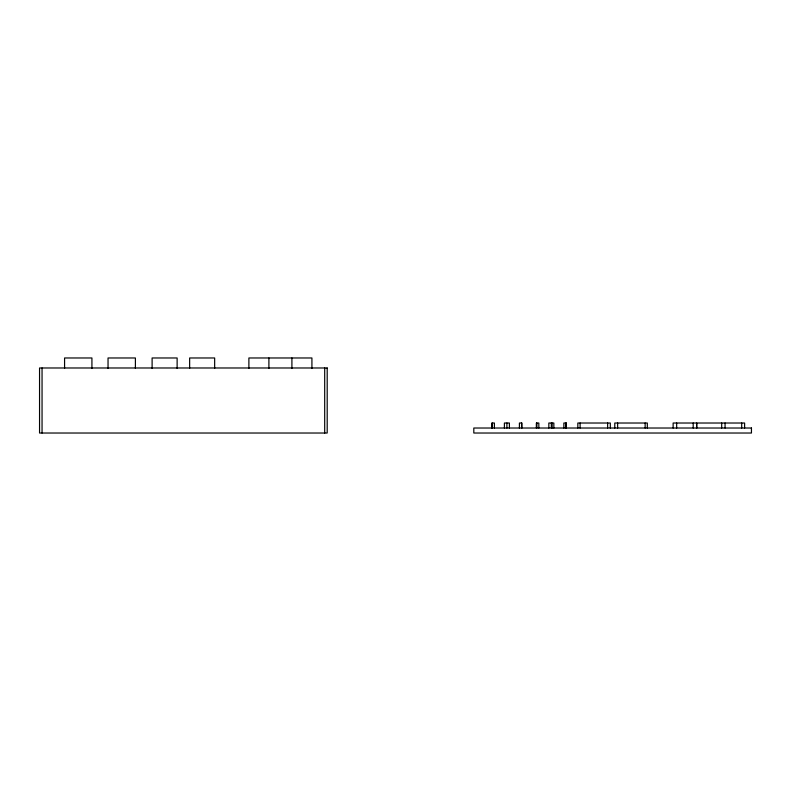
<?xml version="1.0" encoding="UTF-8"?>
<svg xmlns="http://www.w3.org/2000/svg" width="791" height="791" viewBox="0 0 791 791"><rect width="100%" height="100%" fill="white"/><g stroke="black" fill="none" stroke-linecap="round" stroke-linejoin="round"><path stroke-width="1.19" d="M566.247 423.017L563.854 423.017L563.854 428.02M744.608 428.02L744.608 423.017L673.131 423.017L673.131 428.02M741.691 423.017L741.691 428.02M725.07 423.017L725.07 428.02M721.689 423.017L721.689 428.02M693.193 423.017L693.193 428.02M676.661 423.017L676.661 428.02M647.325 428.02L647.325 423.017L614.775 423.017L614.775 428.02M645.14 423.017L645.14 428.02M617.633 423.017L617.633 428.02M610.316 428.02L610.316 423.017L577.826 423.017L577.826 428.02M607.626 423.017L607.626 428.02M580.11 423.017L580.11 428.02M566.188 423.017L566.247 428.02M565.951 423.017L565.951 428.02M553.848 428.02L553.848 423.017L548.835 423.017L548.845 428.02M552.148 423.017L552.148 428.02M551.347 423.017L551.347 428.02M538.839 428.02L538.839 423.017L536.446 423.017L536.446 428.02M536.763 423.017L536.763 428.02M536.506 423.017L536.506 428.02M521.902 428.02L521.902 423.017L519.41 423.017L519.41 428.02M521.576 423.017L521.576 428.02M509.404 428.02L509.404 423.017L504.401 423.017L504.401 428.02M506.902 423.017L506.902 428.02M494.395 428.02L494.395 423.017L491.893 423.017L491.893 428.02M492.22 423.017L492.22 428.02M324.696 367.983L324.696 433.023M311.921 368.369L311.921 357.977L248.888 357.977L248.888 368.369M291.909 357.977L291.909 368.369M268.9 357.977L268.9 368.369M214.658 368.369L214.658 357.977L189.642 357.977L189.642 368.369M177.125 368.369L177.125 357.977L152.109 357.977L152.109 368.369M135.399 368.369L135.399 357.977L108.041 357.977L108.041 368.369M91.924 368.369L91.924 357.977L64.575 357.977L64.575 368.369M42.052 367.983L42.052 433.023M327.197 367.983L39.55 367.983L39.55 433.023L327.197 433.023L327.197 367.983M751.45 428.02L473.809 428.02L473.809 433.023L751.45 433.023L751.45 428.02M696.693 428.02L696.693 423.017L696.673 428.02"/></g></svg>
